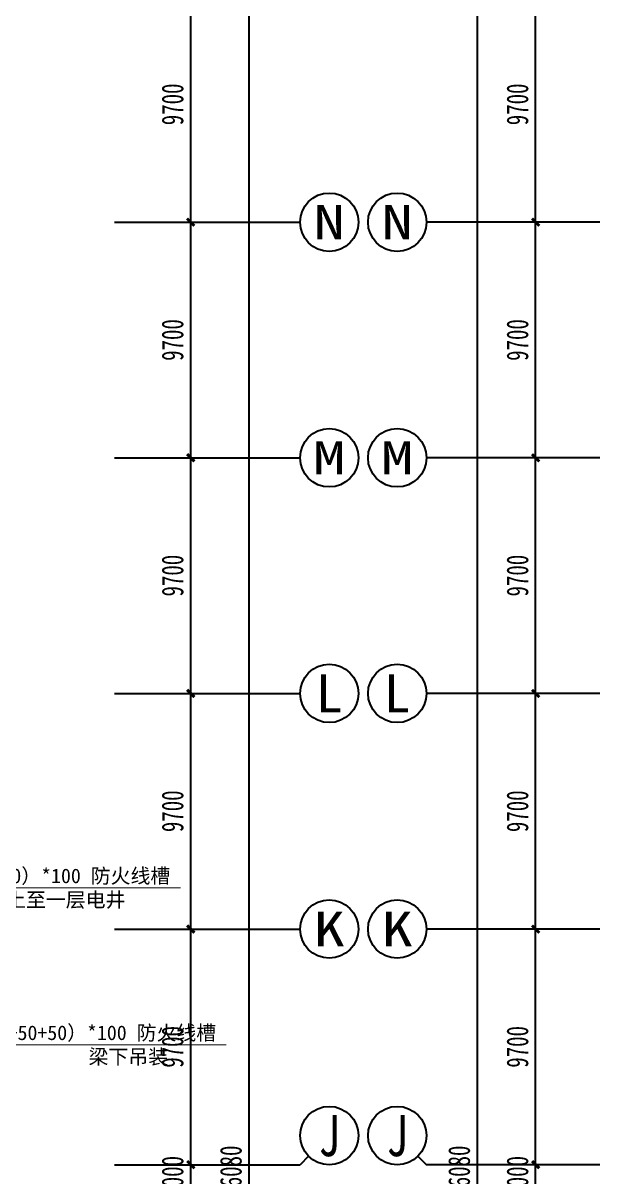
# Model space of a CAD drawing. Header units: millimetres. Extents: x -633009578 to 5705885, y -633235091 to 2571734.
# Drawn here: x 2804478 to 2828224, y 2340267 to 2387767 of the extents above; entities that cross this region are included whole.
import ezdxf
from ezdxf.enums import TextEntityAlignment as Align

# ---------------------------------------------------------------- set-up
doc = ezdxf.new("R2010")
doc.units = ezdxf.units.MM
doc.header["$LTSCALE"] = 1000
doc.header["$MEASUREMENT"] = 0
doc.layers.get('0').update_dxf_attribs({"color": 9})
for name, color, linetype in [('3T_WOOD', 21, 'Continuous'), ('AXIS_TEXT', 7, 'Continuous'), ('C-AXIS(轴号)', 3, 'Continuous'), ('设备-箱柜', 3, 'Continuous')]:
    doc.layers.add(name, color=color, linetype=linetype)
doc.styles.add('_TCH_AXIS', font='simhei.ttf', dxfattribs={"bigfont": 'GBCBIG'})
doc.styles.add('_TCH_DIM_T3', font='simhei.ttf', dxfattribs={"width": 0.707, "bigfont": 'GBCBIG'})
doc.styles.add('COMPLEX', font='simhei.ttf')
doc.styles.add('ELEC-DIM', font='simhei.ttf')
doc.dimstyles.new('_TCH_ARCH&&300', dxfattribs={"dimtxt": 892.5, "dimasz": 300, "dimexe": 750, "dimexo": 900, "dimgap": 300, "dimtad": 1, "dimdec": 0, "dimzin": 0, "dimdsep": 46, "dimtxsty": '_TCH_DIM_T3', "dimblk": 'ARCHTICK', "dimcen": 0.09, "dimclrt": 7, "dimazin": 2, "dimtfac": 1, "dimtdec": 0, "dimtix": 1, "dimtmove": 2, "dimatfit": 3, "dimfxl": 1, "dimtolj": 1, "dimtzin": 0, "dimarcsym": 0})

# ---------------------------------------------------------------- blocks, each defined once
blk = doc.blocks.new('_ArchTick')
at = {"color": 0, "linetype": 'ByBlock', "const_width": 0.4}
blk.add_lwpolyline([(-0.5, -0.5), (0.5, 0.5)], dxfattribs=at)
blk = doc.blocks.new('*D300')
at = {"layer": 'C-AXIS(轴号)', "color": 0, "lineweight": -2, "transparency": 16777216}
for p, q in [((1114914, 1657819), (1117908, 1657819)), ((1117158, 1657819), (1117158, 1658119)), ((1117158, 1656819), (1117158, 1657819)), ((1114914, 1656819), (1117908, 1656819)), ((1117158, 1656819), (1117158, 1656519))]:
    blk.add_line(p, q, dxfattribs=at)
at = {"layer": 'Defpoints', "color": 0, "transparency": 16777216}
for p in [(1114014, 1657819), (1117158, 1657819), (1114014, 1656819)]:
    blk.add_point(p, dxfattribs=at)
at = {"layer": 'C-AXIS(轴号)', "color": 0, "linetype": 'ByBlock', "lineweight": -2, "transparency": 16777216, "xscale": 300, "yscale": 300, "zscale": 300}
for p, rotation in [((1117158, 1657819), 270), ((1117158, 1656819), 90)]:
    blk.add_blockref('_ArchTick', p, dxfattribs=dict(at, rotation=rotation))
at = {"layer": 'C-AXIS(轴号)', "color": 7, "transparency": 16777216, "insert": (1116412, 1657319), "char_height": 892.5, "attachment_point": 5, "rotation": 90, "style": '_TCH_DIM_T3'}
blk.add_mtext('\\A1;1000', dxfattribs=at)
blk = doc.blocks.new('*D301')
at = {"layer": 'C-AXIS(轴号)', "color": 0, "lineweight": -2, "transparency": 16777216}
for p, q in [((1114914, 1667519), (1117908, 1667519)), ((1117158, 1657819), (1117158, 1667519)), ((1114914, 1657819), (1117908, 1657819))]:
    blk.add_line(p, q, dxfattribs=at)
at = {"layer": 'Defpoints', "color": 0, "transparency": 16777216}
for p in [(1114014, 1667519), (1117158, 1667519), (1114014, 1657819)]:
    blk.add_point(p, dxfattribs=at)
at = {"layer": 'C-AXIS(轴号)', "color": 0, "linetype": 'ByBlock', "lineweight": -2, "transparency": 16777216, "xscale": 300, "yscale": 300, "zscale": 300}
for p, rotation in [((1117158, 1667519), 90), ((1117158, 1657819), 270)]:
    blk.add_blockref('_ArchTick', p, dxfattribs=dict(at, rotation=rotation))
at = {"layer": 'C-AXIS(轴号)', "color": 7, "transparency": 16777216, "insert": (1116412, 1662669), "char_height": 892.5, "attachment_point": 5, "rotation": 90, "style": '_TCH_DIM_T3'}
blk.add_mtext('\\A1;9700', dxfattribs=at)
blk = doc.blocks.new('*D302')
at = {"layer": 'C-AXIS(轴号)', "color": 0, "lineweight": -2, "transparency": 16777216}
for p, q in [((1114914, 1677219), (1117908, 1677219)), ((1117158, 1667519), (1117158, 1677219)), ((1114914, 1667519), (1117908, 1667519))]:
    blk.add_line(p, q, dxfattribs=at)
at = {"layer": 'Defpoints', "color": 0, "transparency": 16777216}
for p in [(1114014, 1677219), (1117158, 1677219), (1114014, 1667519)]:
    blk.add_point(p, dxfattribs=at)
at = {"layer": 'C-AXIS(轴号)', "color": 0, "linetype": 'ByBlock', "lineweight": -2, "transparency": 16777216, "xscale": 300, "yscale": 300, "zscale": 300}
for p, rotation in [((1117158, 1677219), 90), ((1117158, 1667519), 270)]:
    blk.add_blockref('_ArchTick', p, dxfattribs=dict(at, rotation=rotation))
at = {"layer": 'C-AXIS(轴号)', "color": 7, "transparency": 16777216, "insert": (1116412, 1672369), "char_height": 892.5, "attachment_point": 5, "rotation": 90, "style": '_TCH_DIM_T3'}
blk.add_mtext('\\A1;9700', dxfattribs=at)
blk = doc.blocks.new('*D303')
at = {"layer": 'C-AXIS(轴号)', "color": 0, "lineweight": -2, "transparency": 16777216}
for p, q in [((1114914, 1686919), (1117908, 1686919)), ((1117158, 1677219), (1117158, 1686919)), ((1114914, 1677219), (1117908, 1677219))]:
    blk.add_line(p, q, dxfattribs=at)
at = {"layer": 'Defpoints', "color": 0, "transparency": 16777216}
for p in [(1114014, 1686919), (1117158, 1686919), (1114014, 1677219)]:
    blk.add_point(p, dxfattribs=at)
at = {"layer": 'C-AXIS(轴号)', "color": 0, "linetype": 'ByBlock', "lineweight": -2, "transparency": 16777216, "xscale": 300, "yscale": 300, "zscale": 300}
for p, rotation in [((1117158, 1686919), 90), ((1117158, 1677219), 270)]:
    blk.add_blockref('_ArchTick', p, dxfattribs=dict(at, rotation=rotation))
at = {"layer": 'C-AXIS(轴号)', "color": 7, "transparency": 16777216, "insert": (1116412, 1682069), "char_height": 892.5, "attachment_point": 5, "rotation": 90, "style": '_TCH_DIM_T3'}
blk.add_mtext('\\A1;9700', dxfattribs=at)
blk = doc.blocks.new('*D304')
at = {"layer": 'C-AXIS(轴号)', "color": 0, "lineweight": -2, "transparency": 16777216}
for p, q in [((1114914, 1696619), (1117908, 1696619)), ((1117158, 1686919), (1117158, 1696619)), ((1114914, 1686919), (1117908, 1686919))]:
    blk.add_line(p, q, dxfattribs=at)
at = {"layer": 'Defpoints', "color": 0, "transparency": 16777216}
for p in [(1114014, 1696619), (1117158, 1696619), (1114014, 1686919)]:
    blk.add_point(p, dxfattribs=at)
at = {"layer": 'C-AXIS(轴号)', "color": 0, "linetype": 'ByBlock', "lineweight": -2, "transparency": 16777216, "xscale": 300, "yscale": 300, "zscale": 300}
for p, rotation in [((1117158, 1696619), 90), ((1117158, 1686919), 270)]:
    blk.add_blockref('_ArchTick', p, dxfattribs=dict(at, rotation=rotation))
at = {"layer": 'C-AXIS(轴号)', "color": 7, "transparency": 16777216, "insert": (1116412, 1691769), "char_height": 892.5, "attachment_point": 5, "rotation": 90, "style": '_TCH_DIM_T3'}
blk.add_mtext('\\A1;9700', dxfattribs=at)
blk = doc.blocks.new('*D305')
at = {"layer": 'C-AXIS(轴号)', "color": 0, "lineweight": -2, "transparency": 16777216}
for p, q in [((1114914, 1706319), (1117908, 1706319)), ((1117158, 1696619), (1117158, 1706319)), ((1114914, 1696619), (1117908, 1696619))]:
    blk.add_line(p, q, dxfattribs=at)
at = {"layer": 'Defpoints', "color": 0, "transparency": 16777216}
for p in [(1114014, 1706319), (1117158, 1706319), (1114014, 1696619)]:
    blk.add_point(p, dxfattribs=at)
at = {"layer": 'C-AXIS(轴号)', "color": 0, "linetype": 'ByBlock', "lineweight": -2, "transparency": 16777216, "xscale": 300, "yscale": 300, "zscale": 300}
for p, rotation in [((1117158, 1706319), 90), ((1117158, 1696619), 270)]:
    blk.add_blockref('_ArchTick', p, dxfattribs=dict(at, rotation=rotation))
at = {"layer": 'C-AXIS(轴号)', "color": 7, "transparency": 16777216, "insert": (1116412, 1701469), "char_height": 892.5, "attachment_point": 5, "rotation": 90, "style": '_TCH_DIM_T3'}
blk.add_mtext('\\A1;9700', dxfattribs=at)
blk = doc.blocks.new('*D309')
at = {"layer": 'C-AXIS(轴号)', "color": 0, "lineweight": -2, "transparency": 16777216}
for p, q in [((1114914, 1725359), (1120308, 1725359)), ((1119558, 1589279), (1119558, 1725359)), ((1114914, 1589279), (1120308, 1589279))]:
    blk.add_line(p, q, dxfattribs=at)
at = {"layer": 'Defpoints', "color": 0, "transparency": 16777216}
for p in [(1114014, 1725359), (1119558, 1725359), (1114014, 1589279)]:
    blk.add_point(p, dxfattribs=at)
at = {"layer": 'C-AXIS(轴号)', "color": 0, "linetype": 'ByBlock', "lineweight": -2, "transparency": 16777216, "xscale": 300, "yscale": 300, "zscale": 300}
for p, rotation in [((1119558, 1725359), 90), ((1119558, 1589279), 270)]:
    blk.add_blockref('_ArchTick', p, dxfattribs=dict(at, rotation=rotation))
at = {"layer": 'C-AXIS(轴号)', "color": 7, "transparency": 16777216, "insert": (1118812, 1657319), "char_height": 892.5, "attachment_point": 5, "rotation": 90, "style": '_TCH_DIM_T3'}
blk.add_mtext('\\A1;136080', dxfattribs=at)
blk = doc.blocks.new('*D317')
at = {"layer": 'C-AXIS(轴号)', "color": 0, "lineweight": -2, "transparency": 16777216}
for p, q in [((1091977, 1657819), (1089481, 1657819)), ((1090231, 1657819), (1090231, 1658119)), ((1090231, 1656819), (1090231, 1657819)), ((1091977, 1656819), (1089481, 1656819)), ((1090231, 1656819), (1090231, 1656519))]:
    blk.add_line(p, q, dxfattribs=at)
at = {"layer": 'Defpoints', "color": 0, "transparency": 16777216}
for p in [(1090231, 1657819), (1092877, 1657819), (1092877, 1656819)]:
    blk.add_point(p, dxfattribs=at)
at = {"layer": 'C-AXIS(轴号)', "color": 0, "linetype": 'ByBlock', "lineweight": -2, "transparency": 16777216, "xscale": 300, "yscale": 300, "zscale": 300}
for p, rotation in [((1090231, 1657819), 270), ((1090231, 1656819), 90)]:
    blk.add_blockref('_ArchTick', p, dxfattribs=dict(at, rotation=rotation))
at = {"layer": 'C-AXIS(轴号)', "color": 7, "transparency": 16777216, "insert": (1089485, 1657319), "char_height": 892.5, "attachment_point": 5, "rotation": 90, "style": '_TCH_DIM_T3'}
blk.add_mtext('\\A1;1000', dxfattribs=at)
blk = doc.blocks.new('*D318')
at = {"layer": 'C-AXIS(轴号)', "color": 0, "lineweight": -2, "transparency": 16777216}
for p, q in [((1091977, 1667519), (1089481, 1667519)), ((1090231, 1657819), (1090231, 1667519)), ((1091977, 1657819), (1089481, 1657819))]:
    blk.add_line(p, q, dxfattribs=at)
at = {"layer": 'Defpoints', "color": 0, "transparency": 16777216}
for p in [(1090231, 1667519), (1092877, 1667519), (1092877, 1657819)]:
    blk.add_point(p, dxfattribs=at)
at = {"layer": 'C-AXIS(轴号)', "color": 0, "linetype": 'ByBlock', "lineweight": -2, "transparency": 16777216, "xscale": 300, "yscale": 300, "zscale": 300}
for p, rotation in [((1090231, 1667519), 90), ((1090231, 1657819), 270)]:
    blk.add_blockref('_ArchTick', p, dxfattribs=dict(at, rotation=rotation))
at = {"layer": 'C-AXIS(轴号)', "color": 7, "transparency": 16777216, "insert": (1089485, 1662669), "char_height": 892.5, "attachment_point": 5, "rotation": 90, "style": '_TCH_DIM_T3'}
blk.add_mtext('\\A1;9700', dxfattribs=at)
blk = doc.blocks.new('*D319')
at = {"layer": 'C-AXIS(轴号)', "color": 0, "lineweight": -2, "transparency": 16777216}
for p, q in [((1091977, 1677219), (1089481, 1677219)), ((1090231, 1667519), (1090231, 1677219)), ((1091977, 1667519), (1089481, 1667519))]:
    blk.add_line(p, q, dxfattribs=at)
at = {"layer": 'Defpoints', "color": 0, "transparency": 16777216}
for p in [(1090231, 1677219), (1092877, 1677219), (1092877, 1667519)]:
    blk.add_point(p, dxfattribs=at)
at = {"layer": 'C-AXIS(轴号)', "color": 0, "linetype": 'ByBlock', "lineweight": -2, "transparency": 16777216, "xscale": 300, "yscale": 300, "zscale": 300}
for p, rotation in [((1090231, 1677219), 90), ((1090231, 1667519), 270)]:
    blk.add_blockref('_ArchTick', p, dxfattribs=dict(at, rotation=rotation))
at = {"layer": 'C-AXIS(轴号)', "color": 7, "transparency": 16777216, "insert": (1089485, 1672369), "char_height": 892.5, "attachment_point": 5, "rotation": 90, "style": '_TCH_DIM_T3'}
blk.add_mtext('\\A1;9700', dxfattribs=at)
blk = doc.blocks.new('*D320')
at = {"layer": 'C-AXIS(轴号)', "color": 0, "lineweight": -2, "transparency": 16777216}
for p, q in [((1091977, 1686919), (1089481, 1686919)), ((1090231, 1677219), (1090231, 1686919)), ((1091977, 1677219), (1089481, 1677219))]:
    blk.add_line(p, q, dxfattribs=at)
at = {"layer": 'Defpoints', "color": 0, "transparency": 16777216}
for p in [(1090231, 1686919), (1092877, 1686919), (1092877, 1677219)]:
    blk.add_point(p, dxfattribs=at)
at = {"layer": 'C-AXIS(轴号)', "color": 0, "linetype": 'ByBlock', "lineweight": -2, "transparency": 16777216, "xscale": 300, "yscale": 300, "zscale": 300}
for p, rotation in [((1090231, 1686919), 90), ((1090231, 1677219), 270)]:
    blk.add_blockref('_ArchTick', p, dxfattribs=dict(at, rotation=rotation))
at = {"layer": 'C-AXIS(轴号)', "color": 7, "transparency": 16777216, "insert": (1089485, 1682069), "char_height": 892.5, "attachment_point": 5, "rotation": 90, "style": '_TCH_DIM_T3'}
blk.add_mtext('\\A1;9700', dxfattribs=at)
blk = doc.blocks.new('*D321')
at = {"layer": 'C-AXIS(轴号)', "color": 0, "lineweight": -2, "transparency": 16777216}
for p, q in [((1091977, 1696619), (1089481, 1696619)), ((1090231, 1686919), (1090231, 1696619)), ((1091977, 1686919), (1089481, 1686919))]:
    blk.add_line(p, q, dxfattribs=at)
at = {"layer": 'Defpoints', "color": 0, "transparency": 16777216}
for p in [(1090231, 1696619), (1092877, 1696619), (1092877, 1686919)]:
    blk.add_point(p, dxfattribs=at)
at = {"layer": 'C-AXIS(轴号)', "color": 0, "linetype": 'ByBlock', "lineweight": -2, "transparency": 16777216, "xscale": 300, "yscale": 300, "zscale": 300}
for p, rotation in [((1090231, 1696619), 90), ((1090231, 1686919), 270)]:
    blk.add_blockref('_ArchTick', p, dxfattribs=dict(at, rotation=rotation))
at = {"layer": 'C-AXIS(轴号)', "color": 7, "transparency": 16777216, "insert": (1089485, 1691769), "char_height": 892.5, "attachment_point": 5, "rotation": 90, "style": '_TCH_DIM_T3'}
blk.add_mtext('\\A1;9700', dxfattribs=at)
blk = doc.blocks.new('*D322')
at = {"layer": 'C-AXIS(轴号)', "color": 0, "lineweight": -2, "transparency": 16777216}
for p, q in [((1091977, 1706319), (1089481, 1706319)), ((1090231, 1696619), (1090231, 1706319)), ((1091977, 1696619), (1089481, 1696619))]:
    blk.add_line(p, q, dxfattribs=at)
at = {"layer": 'Defpoints', "color": 0, "transparency": 16777216}
for p in [(1090231, 1706319), (1092877, 1706319), (1092877, 1696619)]:
    blk.add_point(p, dxfattribs=at)
at = {"layer": 'C-AXIS(轴号)', "color": 0, "linetype": 'ByBlock', "lineweight": -2, "transparency": 16777216, "xscale": 300, "yscale": 300, "zscale": 300}
for p, rotation in [((1090231, 1706319), 90), ((1090231, 1696619), 270)]:
    blk.add_blockref('_ArchTick', p, dxfattribs=dict(at, rotation=rotation))
at = {"layer": 'C-AXIS(轴号)', "color": 7, "transparency": 16777216, "insert": (1089485, 1701469), "char_height": 892.5, "attachment_point": 5, "rotation": 90, "style": '_TCH_DIM_T3'}
blk.add_mtext('\\A1;9700', dxfattribs=at)
blk = doc.blocks.new('*D325')
at = {"layer": 'C-AXIS(轴号)', "color": 0, "lineweight": -2, "transparency": 16777216}
for p, q in [((1091977, 1725359), (1087081, 1725359)), ((1087831, 1589279), (1087831, 1725359)), ((1091977, 1589279), (1087081, 1589279))]:
    blk.add_line(p, q, dxfattribs=at)
at = {"layer": 'Defpoints', "color": 0, "transparency": 16777216}
for p in [(1087831, 1725359), (1092877, 1725359), (1092877, 1589279)]:
    blk.add_point(p, dxfattribs=at)
at = {"layer": 'C-AXIS(轴号)', "color": 0, "linetype": 'ByBlock', "lineweight": -2, "transparency": 16777216, "xscale": 300, "yscale": 300, "zscale": 300}
for p, rotation in [((1087831, 1725359), 90), ((1087831, 1589279), 270)]:
    blk.add_blockref('_ArchTick', p, dxfattribs=dict(at, rotation=rotation))
at = {"layer": 'C-AXIS(轴号)', "color": 7, "transparency": 16777216, "insert": (1087085, 1657319), "char_height": 892.5, "attachment_point": 5, "rotation": 90, "style": '_TCH_DIM_T3'}
blk.add_mtext('\\A1;136080', dxfattribs=at)
blk = doc.blocks.new('_AXISO')
blk.add_circle((0, 0), 0.5)
at = {"layer": 'AXIS_TEXT', "style": 'COMPLEX', "width": 1.041667}
blk.add_attdef('A', text='', height=0.56, dxfattribs=at).set_placement((-0.25, -0.28), (0.25, -0.28), align=Align.FIT)
blk = doc.blocks.new('负一层平面图9')
at = {"layer": 'C-AXIS(轴号)'}
for p, q in [((1092876.7, 1696618.6), (1085731.4, 1696618.6)), ((1114013.9, 1696618.6), (1121658.3, 1696618.6)), ((1092876.7, 1686918.6), (1085731.4, 1686918.6)), ((1114013.9, 1686918.6), (1121658.3, 1686918.6)), ((1092876.7, 1677218.6), (1085731.4, 1677218.6)), ((1114013.9, 1677218.6), (1121658.3, 1677218.6)), ((1092876.7, 1667518.6), (1085731.4, 1667518.6)), ((1114013.9, 1667518.6), (1121658.3, 1667518.6)), ((1085379.9, 1658170.1), (1085731.4, 1657818.6)), ((1092876.7, 1657818.6), (1085731.4, 1657818.6)), ((1114013.9, 1657818.6), (1121658.3, 1657818.6)), ((1122009.8, 1658170.1), (1121658.3, 1657818.6))]:
    blk.add_line(p, q, dxfattribs=at)
ref = blk.add_blockref('_AXISO', (1084531.4, 1696618.6), dxfattribs=dict(at, xscale=2400, yscale=2400, zscale=2400))
ref.add_attrib('A', 'N', dxfattribs={"layer": 'AXIS_TEXT', "height": 1423.7, "style": '_TCH_AXIS'}).set_placement((1083887.3, 1695906.7), (1085175.5, 1695906.7), align=Align.FIT)
ref = blk.add_blockref('_AXISO', (1122858.3, 1696618.6), dxfattribs=dict(at, xscale=2400, yscale=2400, zscale=2400))
ref.add_attrib('A', 'N', dxfattribs={"layer": 'AXIS_TEXT', "height": 1423.7, "style": '_TCH_AXIS'}).set_placement((1122214.2, 1695906.7), (1123502.4, 1695906.7), align=Align.FIT)
ref = blk.add_blockref('_AXISO', (1084531.4, 1686918.6), dxfattribs=dict(at, xscale=2400, yscale=2400, zscale=2400))
ref.add_attrib('A', 'M', dxfattribs={"layer": 'AXIS_TEXT', "height": 1357.6, "style": '_TCH_AXIS'}).set_placement((1083852.6, 1686239.8), (1085210.2, 1686239.8), align=Align.FIT)
ref = blk.add_blockref('_AXISO', (1122858.3, 1686918.6), dxfattribs=dict(at, xscale=2400, yscale=2400, zscale=2400))
ref.add_attrib('A', 'M', dxfattribs={"layer": 'AXIS_TEXT', "height": 1357.6, "style": '_TCH_AXIS'}).set_placement((1122179.5, 1686239.8), (1123537.1, 1686239.8), align=Align.FIT)
ref = blk.add_blockref('_AXISO', (1084531.4, 1677218.6), dxfattribs=dict(at, xscale=2400, yscale=2400, zscale=2400))
ref.add_attrib('A', 'L', dxfattribs={"layer": 'AXIS_TEXT', "height": 1562.4, "style": '_TCH_AXIS'}).set_placement((1083973.4, 1676437.4), (1085089.4, 1676437.4), align=Align.FIT)
ref = blk.add_blockref('_AXISO', (1122858.3, 1677218.6), dxfattribs=dict(at, xscale=2400, yscale=2400, zscale=2400))
ref.add_attrib('A', 'L', dxfattribs={"layer": 'AXIS_TEXT', "height": 1562.4, "style": '_TCH_AXIS'}).set_placement((1122300.3, 1676437.4), (1123416.3, 1676437.4), align=Align.FIT)
ref = blk.add_blockref('_AXISO', (1084531.4, 1667518.6), dxfattribs=dict(at, xscale=2400, yscale=2400, zscale=2400))
ref.add_attrib('A', 'K', dxfattribs={"layer": 'AXIS_TEXT', "height": 1423.7, "style": '_TCH_AXIS'}).set_placement((1083887.3, 1666806.7), (1085175.5, 1666806.7), align=Align.FIT)
ref = blk.add_blockref('_AXISO', (1122858.3, 1667518.6), dxfattribs=dict(at, xscale=2400, yscale=2400, zscale=2400))
ref.add_attrib('A', 'K', dxfattribs={"layer": 'AXIS_TEXT', "height": 1423.7, "style": '_TCH_AXIS'}).set_placement((1122214.2, 1666806.7), (1123502.4, 1666806.7), align=Align.FIT)
ref = blk.add_blockref('_AXISO', (1084531.4, 1659018.6), dxfattribs=dict(at, xscale=2400, yscale=2400, zscale=2400))
ref.add_attrib('A', 'J', dxfattribs={"layer": 'AXIS_TEXT', "height": 1700.8, "style": '_TCH_AXIS'}).set_placement((1084086, 1658168.2), (1084976.9, 1658168.2), align=Align.FIT)
ref = blk.add_blockref('_AXISO', (1122858.3, 1659018.6), dxfattribs=dict(at, xscale=2400, yscale=2400, zscale=2400))
ref.add_attrib('A', 'J', dxfattribs={"layer": 'AXIS_TEXT', "height": 1700.8, "style": '_TCH_AXIS'}).set_placement((1122412.8, 1658168.2), (1123303.7, 1658168.2), align=Align.FIT)
for p1, p2, distance, picture, middle in [((1092876.7, 1589278.6), (1092876.7, 1725358.6), 5045.3, '*D325', (1087085.2, 1657318.6)), ((1114013.9, 1589278.6), (1114013.9, 1725358.6), -5544.4, '*D309', (1118812, 1657318.6)), ((1092876.7, 1696618.6), (1092876.7, 1706318.6), 2645.3, '*D322', (1089485.2, 1701468.6)), ((1114013.9, 1696618.6), (1114013.9, 1706318.6), -3144.4, '*D305', (1116412, 1701468.6)), ((1092876.7, 1686918.6), (1092876.7, 1696618.6), 2645.3, '*D321', (1089485.2, 1691768.6)), ((1114013.9, 1686918.6), (1114013.9, 1696618.6), -3144.4, '*D304', (1116412, 1691768.6)), ((1092876.7, 1677218.6), (1092876.7, 1686918.6), 2645.3, '*D320', (1089485.2, 1682068.6)), ((1114013.9, 1677218.6), (1114013.9, 1686918.6), -3144.4, '*D303', (1116412, 1682068.6)), ((1092876.7, 1667518.6), (1092876.7, 1677218.6), 2645.3, '*D319', (1089485.2, 1672368.6)), ((1114013.9, 1667518.6), (1114013.9, 1677218.6), -3144.4, '*D302', (1116412, 1672368.6)), ((1092876.7, 1657818.6), (1092876.7, 1667518.6), 2645.3, '*D318', (1089485.2, 1662668.6)), ((1114013.9, 1657818.6), (1114013.9, 1667518.6), -3144.4, '*D301', (1116412, 1662668.6)), ((1092876.7, 1656818.6), (1092876.7, 1657818.6), 2645.3, '*D317', (1089485.2, 1657318.6)), ((1114013.9, 1656818.6), (1114013.9, 1657818.6), -3144.4, '*D300', (1116412, 1657318.6))]:
    dim = blk.add_aligned_dim(p1=p1, p2=p2, distance=distance, dimstyle='_TCH_ARCH&&300', dxfattribs=at)
    dim.commit()
    dim.dimension.update_dxf_attribs({"geometry": picture, "text_midpoint": middle})

msp = doc.modelspace()

# ---------------------------------------------------------------- linework, layer by layer
at = {"layer": '设备-箱柜', "color": 6}
for points in [[(2796477, 2350053.1, 15, 15, 0), (2799745, 2352166.5, 15, 15, 0), (2799745, 2352166.5, 45, 45, 0), (2810960, 2352166.5, 45, 45, 0)], [(2801090.4, 2345708, 15, 15, 0), (2801633, 2345708, 15, 15, 0), (2801633, 2345708, 45, 45, 0), (2812848, 2345708, 45, 45, 0)]]:
    msp.add_lwpolyline(points, format="xyseb", dxfattribs=at)

# ---------------------------------------------------------------- block references
at = {"layer": '3T_WOOD'}
for p in [(1694222.2, 682952.1), (1735347, 682952.1)]:
    msp.add_blockref('负一层平面图9', p, dxfattribs=at)

# ---------------------------------------------------------------- texts
at = {"layer": '设备-箱柜', "color": 6, "style": 'ELEC-DIM'}
for s, p in [('（100+50+50）*100 防火线槽', (2799912, 2352361.2)), ('引上至一层电井', (2802961.3, 2351376.9)), ('（100+50+50）*100 防火线槽', (2801800, 2345902.7)), ('梁下吊装', (2807171.8, 2344918.4))]:
    msp.add_text(s, height=600, dxfattribs=at).set_placement(p)

doc.saveas('drawing.dxf')
